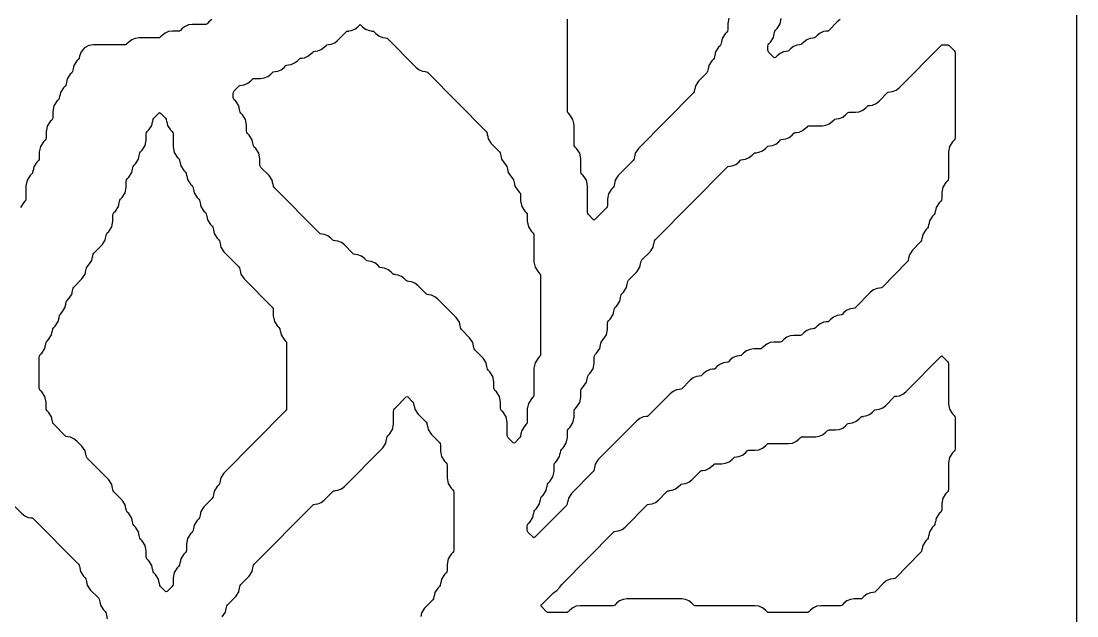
# Model space of a CAD drawing. Header units: millimetres. Extents: x 2 to 65, y 2 to 128.
# Drawn here: x 28.59 to 65.27, y 30.72 to 51.38 of the extents above; entities that cross this region are included whole.
import ezdxf

# ---------------------------------------------------------------- set-up
doc = ezdxf.new("R2010")
doc.units = ezdxf.units.MM
doc.layers.add('CUT', color=1, linetype='Continuous')

msp = doc.modelspace()

# ---------------------------------------------------------------- linework, layer by layer
at = {"layer": 'CUT'}
for points in [[(44.134, 2), (52.134, 2), (52.134, 5), (65.2679, 5), (65.2679, 125), (52.134, 125), (52.134, 128), (44.134, 128), (44.134, 125), (23.134, 125), (23.134, 128), (15.134, 128), (15.134, 125), (2, 125), (2, 5), (15.134, 5), (15.134, 2), (23.134, 2), (23.134, 5), (44.134, 5)], [(36.0439, 48.5926), (35.9905, 48.6466), (35.9651, 48.685), (35.9562, 48.7302), (35.9562, 48.8672), (35.9651, 48.9125), (35.9905, 48.9509), (36.1652, 49.1275), (36.1901, 49.1468), (36.2541, 49.1553), (36.2539, 49.1565), (36.3422, 49.1682), (36.4635, 49.2189), (36.5674, 49.2994), (36.6296, 49.3623), (36.6545, 49.3816), (36.6858, 49.3857), (36.9085, 49.3857), (37.0388, 49.403), (37.1601, 49.4537), (37.264, 49.5342), (37.3263, 49.5971), (37.3512, 49.6164), (37.4152, 49.6249), (37.415, 49.6261), (37.5033, 49.6378), (37.6246, 49.6885), (37.7285, 49.769), (37.7907, 49.8319), (37.8156, 49.8512), (37.8796, 49.8597), (37.8795, 49.8609), (37.9677, 49.8726), (38.089, 49.9233), (38.1929, 50.0038), (38.2551, 50.0667), (38.2801, 50.086), (38.3441, 50.0945), (38.3439, 50.0957), (38.4321, 50.1074), (38.5534, 50.1581), (38.6573, 50.2386), (38.7196, 50.3015), (38.7445, 50.3208), (38.8085, 50.3293), (38.8083, 50.3305), (38.8966, 50.3422), (39.0179, 50.3929), (39.1218, 50.4734), (39.184, 50.5363), (39.2089, 50.5556), (39.2729, 50.5641), (39.2728, 50.5653), (39.361, 50.577), (39.4823, 50.6277), (39.5862, 50.7082), (39.8807, 51.0059), (39.9056, 51.0252), (39.9696, 51.0337), (39.9694, 51.0349), (40.0577, 51.0466), (40.179, 51.0973), (40.2829, 51.1778), (40.3404, 51.236), (40.3683, 51.2564), (40.3962, 51.236), (40.4537, 51.1778), (40.5577, 51.0973), (40.679, 51.0466), (40.7672, 51.0349), (40.767, 51.0337), (40.831, 51.0252), (40.8559, 51.0059), (40.9182, 50.943), (41.0221, 50.8625), (41.1434, 50.8118), (41.2316, 50.8001), (41.2315, 50.7989), (41.2954, 50.7904), (41.3204, 50.7711), (42.3115, 49.769), (42.4154, 49.6885), (42.5367, 49.6378), (42.6249, 49.6261), (42.6248, 49.6249), (42.6888, 49.6164), (42.7137, 49.5971), (44.7461, 47.5421), (44.7715, 47.5037), (44.7899, 47.4105), (44.7936, 47.4112), (44.818, 47.288), (44.9249, 47.1264), (45.2105, 46.8377), (45.236, 46.7993), (45.2544, 46.7061), (45.2581, 46.7068), (45.2824, 46.5836), (45.3894, 46.422), (45.4427, 46.3681), (45.4682, 46.3297), (45.4866, 46.2365), (45.4903, 46.2372), (45.5146, 46.114), (45.6216, 45.9524), (45.6749, 45.8985), (45.7004, 45.8601), (45.7188, 45.7669), (45.7225, 45.7676), (45.7469, 45.6444), (45.8538, 45.4828), (45.9072, 45.4289), (45.9326, 45.3905), (45.9415, 45.3452), (45.9415, 45.13), (45.9791, 44.94), (46.086, 44.7784), (46.1394, 44.7245), (46.1648, 44.6861), (46.1738, 44.6408), (46.1738, 44.4256), (46.2113, 44.2356), (46.3183, 44.074), (46.3716, 44.0201), (46.397, 43.9817), (46.406, 43.9364), (46.406, 43.0168), (46.4435, 42.8267), (46.5505, 42.6652), (46.6038, 42.6113), (46.6293, 42.5728), (46.6382, 42.5276), (46.6382, 39.8078), (46.6293, 39.7626), (46.6038, 39.7241), (46.5505, 39.6702), (46.4435, 39.5087), (46.406, 39.3186), (46.406, 38.399), (46.397, 38.3538), (46.3716, 38.3153), (46.3183, 38.2614), (46.2113, 38.0999), (46.1738, 37.9098), (46.1738, 37.4598), (46.1648, 37.4146), (46.1394, 37.3761), (46.086, 37.3222), (45.9791, 37.1607), (45.9547, 37.0374), (45.951, 37.0382), (45.9326, 36.945), (45.9072, 36.9065), (45.7372, 36.7347), (45.7093, 36.7142), (45.6815, 36.7347), (45.5115, 36.9065), (45.486, 36.945), (45.4771, 36.9902), (45.4771, 37.4402), (45.4396, 37.6303), (45.3326, 37.7918), (45.2793, 37.8457), (45.2538, 37.8842), (45.2449, 37.9294), (45.2449, 38.1446), (45.2074, 38.3347), (45.1004, 38.4962), (45.0471, 38.5501), (45.0216, 38.5886), (45.0127, 38.6338), (45.0127, 38.849), (44.9751, 39.0391), (44.8682, 39.2006), (44.8148, 39.2545), (44.7894, 39.293), (44.771, 39.3862), (44.7673, 39.3854), (44.7429, 39.5087), (44.636, 39.6702), (44.3504, 39.9589), (44.3249, 39.9974), (44.3065, 40.0906), (44.3028, 40.0898), (44.2785, 40.2131), (44.1715, 40.3746), (43.886, 40.6633), (43.8605, 40.7018), (43.8421, 40.795), (43.8384, 40.7942), (43.814, 40.9175), (43.7071, 41.079), (43.0695, 41.7237), (42.9656, 41.8042), (42.8443, 41.8548), (42.756, 41.8665), (42.7562, 41.8678), (42.6922, 41.8763), (42.6673, 41.8956), (42.3728, 42.1933), (42.2689, 42.2738), (42.1476, 42.3244), (42.0594, 42.3361), (42.0596, 42.3374), (41.9956, 42.3459), (41.9706, 42.3652), (41.9084, 42.4281), (41.8045, 42.5086), (41.6832, 42.5592), (41.595, 42.5709), (41.5951, 42.5722), (41.5311, 42.5807), (41.5062, 42.6), (41.444, 42.6629), (41.34, 42.7434), (41.2187, 42.794), (41.1305, 42.8057), (41.1307, 42.807), (41.0667, 42.8155), (41.0418, 42.8348), (40.9795, 42.8977), (40.8756, 42.9782), (40.7543, 43.0288), (40.6661, 43.0405), (40.6662, 43.0418), (40.6023, 43.0503), (40.5773, 43.0696), (40.5151, 43.1325), (40.4112, 43.213), (40.2899, 43.2636), (40.2016, 43.2753), (40.2018, 43.2766), (40.1378, 43.2851), (40.1129, 43.3044), (39.8184, 43.6021), (39.7145, 43.6826), (39.5932, 43.7332), (39.505, 43.7449), (39.5052, 43.7462), (39.4412, 43.7547), (39.4162, 43.774), (39.354, 43.8369), (39.2501, 43.9174), (39.1288, 43.968), (39.0406, 43.9797), (39.0407, 43.981), (38.9767, 43.9895), (38.9518, 44.0088), (37.3839, 45.5942), (37.3584, 45.6326), (37.34, 45.7258), (37.3363, 45.7251), (37.3119, 45.8483), (37.205, 46.0098), (36.9194, 46.2986), (36.894, 46.337), (36.885, 46.3822), (36.885, 46.5974), (36.8475, 46.7875), (36.7405, 46.949), (36.6872, 47.003), (36.6617, 47.0414), (36.6433, 47.1346), (36.6396, 47.1339), (36.6153, 47.2571), (36.5083, 47.4186), (36.455, 47.4726), (36.4295, 47.511), (36.4206, 47.5562), (36.4206, 47.7715), (36.3831, 47.9615), (36.2761, 48.123), (36.2228, 48.177), (36.1973, 48.2154), (36.1789, 48.3086), (36.1752, 48.3079), (36.1508, 48.4311)], [(46.4149, 34.3548), (46.4404, 34.3933), (46.4937, 34.4472), (46.6007, 34.6087), (46.625, 34.732), (46.6287, 34.7312), (46.6471, 34.8244), (46.6726, 34.8629), (46.7259, 34.9168), (46.8329, 35.0783), (46.8572, 35.2016), (46.8609, 35.2008), (46.8793, 35.294), (46.9048, 35.3325), (46.9581, 35.3864), (47.0651, 35.5479), (47.1026, 35.738), (47.1026, 35.9532), (47.1116, 35.9984), (47.137, 36.0369), (47.1904, 36.0908), (47.2973, 36.2523), (47.3217, 36.3756), (47.3254, 36.3748), (47.3438, 36.468), (47.3692, 36.5065), (47.4226, 36.5604), (47.5295, 36.7219), (47.5671, 36.912), (47.5671, 37.1272), (47.576, 37.1724), (47.6015, 37.2109), (47.6548, 37.2648), (47.7618, 37.4263), (47.7993, 37.6164), (47.7993, 37.8316), (47.8082, 37.8768), (47.8337, 37.9153), (47.887, 37.9692), (47.994, 38.1307), (48.0315, 38.3208), (48.0315, 38.536), (48.0404, 38.5812), (48.0659, 38.6197), (48.1192, 38.6736), (48.2262, 38.8351), (48.2505, 38.9584), (48.2543, 38.9576), (48.2727, 39.0508), (48.2981, 39.0893), (48.3514, 39.1432), (48.4584, 39.3047), (48.4959, 39.4948), (48.4959, 39.71), (48.5049, 39.7552), (48.5303, 39.7937), (48.5837, 39.8476), (48.6906, 40.0091), (48.715, 40.1324), (48.7187, 40.1316), (48.7371, 40.2248), (48.7625, 40.2633), (48.8159, 40.3172), (48.9228, 40.4787), (48.9604, 40.6688), (48.9604, 40.884), (48.9693, 40.9292), (48.9948, 40.9677), (49.0481, 41.0216), (49.1551, 41.1831), (49.1794, 41.3064), (49.1831, 41.3056), (49.2015, 41.3988), (49.227, 41.4373), (49.2803, 41.4912), (49.3873, 41.6527), (49.4116, 41.776), (49.4153, 41.7753), (49.4337, 41.8684), (49.4592, 41.9069), (49.5125, 41.9608), (49.6195, 42.1223), (49.6438, 42.2456), (49.6476, 42.2449), (49.666, 42.338), (49.6914, 42.3765), (49.977, 42.6652), (50.0839, 42.8267), (50.1083, 42.95), (50.112, 42.9493), (50.1304, 43.0425), (50.1559, 43.0809), (50.4414, 43.3696), (50.5484, 43.5311), (50.5727, 43.6544), (50.5764, 43.6537), (50.5948, 43.7469), (50.6203, 43.7853), (53.1171, 46.3099), (53.142, 46.3292), (53.206, 46.3377), (53.2059, 46.3389), (53.2941, 46.3506), (53.4154, 46.4012), (53.5193, 46.4817), (53.5815, 46.5447), (53.6065, 46.564), (53.6705, 46.5725), (53.6703, 46.5737), (53.7585, 46.5854), (53.8798, 46.636), (53.9837, 46.7165), (54.046, 46.7795), (54.0709, 46.7988), (54.1349, 46.8073), (54.1347, 46.8085), (54.223, 46.8202), (54.3443, 46.8708), (54.4482, 46.9513), (54.5104, 47.0143), (54.5354, 47.0336), (54.5993, 47.0421), (54.5992, 47.0433), (54.6874, 47.055), (54.8087, 47.1056), (54.9126, 47.1861), (54.9748, 47.2491), (54.9998, 47.2684), (55.0638, 47.2769), (55.0636, 47.2781), (55.1518, 47.2898), (55.2731, 47.3404), (55.377, 47.4209), (55.4393, 47.4839), (55.4642, 47.5032), (55.5282, 47.5117), (55.528, 47.5129), (55.6163, 47.5246), (55.7376, 47.5752), (55.8415, 47.6557), (55.9037, 47.7187), (55.9287, 47.738), (55.9599, 47.7421), (56.4149, 47.7421), (56.5452, 47.7594), (56.6665, 47.8101), (56.7704, 47.8905), (56.8326, 47.9535), (56.8575, 47.9728), (56.9215, 47.9813), (56.9214, 47.9825), (57.0096, 47.9942), (57.1309, 48.0449), (57.2348, 48.1253), (57.297, 48.1883), (57.322, 48.2076), (57.3532, 48.2117), (57.5759, 48.2117), (57.7062, 48.229), (57.8275, 48.2797), (57.9314, 48.3601), (57.9937, 48.4231), (58.0186, 48.4424), (58.0826, 48.4509), (58.0824, 48.4521), (58.1707, 48.4638), (58.292, 48.5145), (58.3959, 48.5949), (58.6903, 48.8927), (58.7153, 48.912), (58.7793, 48.9205), (58.7791, 48.9217), (58.8673, 48.9334), (58.9886, 48.9841), (59.0925, 49.0645), (60.5481, 50.5363), (60.573, 50.5556), (60.6043, 50.5597), (60.7705, 50.5597), (60.8018, 50.5556), (60.8267, 50.5363), (61.0013, 50.3597), (61.0268, 50.3213), (61.0357, 50.2761), (61.0357, 47.3214), (61.0268, 47.2762), (61.0013, 47.2378), (60.948, 47.1838), (60.841, 47.0223), (60.8035, 46.8322), (60.8035, 45.9126), (60.7946, 45.8674), (60.7691, 45.829), (60.7158, 45.775), (60.6088, 45.6135), (60.5713, 45.4234), (60.5713, 45.2082), (60.5624, 45.163), (60.5369, 45.1246), (60.4836, 45.0706), (60.3766, 44.9091), (60.3523, 44.7859), (60.3485, 44.7866), (60.3301, 44.6934), (60.3047, 44.655), (60.2514, 44.601), (60.1444, 44.4395), (60.1201, 44.3163), (60.1163, 44.317), (60.0979, 44.2238), (60.0725, 44.1854), (60.0191, 44.1314), (59.9122, 43.9699), (59.8878, 43.8467), (59.8841, 43.8474), (59.8657, 43.7542), (59.8403, 43.7158), (59.5547, 43.427), (59.4477, 43.2655), (59.4234, 43.1423), (59.4197, 43.143), (59.4013, 43.0498), (59.3758, 43.0114), (58.5045, 42.1304), (58.4796, 42.1111), (58.4156, 42.1026), (58.4158, 42.1013), (58.3275, 42.0896), (58.2062, 42.039), (58.1023, 41.9585), (57.5757, 41.426), (57.5507, 41.4067), (57.4867, 41.3982), (57.4869, 41.3969), (57.3987, 41.3852), (57.2774, 41.3346), (57.1735, 41.2541), (57.1112, 41.1912), (57.0863, 41.1719), (57.0223, 41.1634), (57.0225, 41.1621), (56.9342, 41.1504), (56.8129, 41.0998), (56.709, 41.0193), (56.6468, 40.9564), (56.6219, 40.9371), (56.5579, 40.9286), (56.558, 40.9273), (56.4698, 40.9156), (56.3485, 40.865), (56.2446, 40.7845), (56.1824, 40.7216), (56.1574, 40.7023), (56.0934, 40.6938), (56.0936, 40.6925), (56.0054, 40.6808), (55.8841, 40.6302), (55.7802, 40.5497), (55.7179, 40.4868), (55.693, 40.4675), (55.6617, 40.4633), (55.439, 40.4633), (55.3087, 40.446), (55.1874, 40.3954), (55.0835, 40.3149), (55.0213, 40.252), (54.9963, 40.2327), (54.9651, 40.2285), (54.7423, 40.2285), (54.612, 40.2112), (54.4908, 40.1606), (54.3868, 40.0801), (54.3246, 40.0172), (54.2997, 39.9979), (54.2684, 39.9937), (54.0457, 39.9937), (53.9154, 39.9764), (53.7941, 39.9258), (53.6902, 39.8453), (53.628, 39.7824), (53.603, 39.7631), (53.539, 39.7546), (53.5392, 39.7533), (53.451, 39.7416), (53.3297, 39.691), (53.2258, 39.6105), (53.1635, 39.5476), (53.1386, 39.5283), (53.0746, 39.5198), (53.0748, 39.5185), (52.9865, 39.5068), (52.8652, 39.4562), (52.7613, 39.3757), (52.6991, 39.3128), (52.6741, 39.2935), (52.6102, 39.285), (52.6103, 39.2837), (52.5221, 39.272), (52.4008, 39.2214), (52.2969, 39.1409), (52.2346, 39.078), (52.2097, 39.0587), (52.1457, 39.0502), (52.1459, 39.0489), (52.0576, 39.0372), (51.9364, 38.9866), (51.8324, 38.9061), (51.538, 38.6084), (51.5131, 38.5891), (51.4491, 38.5806), (51.4492, 38.5793), (51.361, 38.5676), (51.2397, 38.517), (51.1358, 38.4365), (50.3769, 37.6692), (50.352, 37.6498), (50.288, 37.6414), (50.2881, 37.6401), (50.1999, 37.6284), (50.0786, 37.5778), (49.9747, 37.4973), (48.6404, 36.1482), (48.5335, 35.9867), (48.5091, 35.8634), (48.5054, 35.8642), (48.487, 35.771), (48.4616, 35.7325), (47.7116, 34.9742), (47.6046, 34.8127), (47.5803, 34.6894), (47.5765, 34.6902), (47.5581, 34.597), (47.5327, 34.5585), (46.4338, 33.4475), (46.406, 33.427), (46.3781, 33.4475), (46.2081, 33.6193), (46.1827, 33.6578), (46.1738, 33.703), (46.1738, 33.84), (46.1827, 33.8852), (46.2081, 33.9237), (46.2615, 33.9776), (46.3684, 34.1391), (46.3928, 34.2624), (46.3965, 34.2616)], [(29.463, 40.2248), (29.4884, 40.2633), (29.5418, 40.3172), (29.6487, 40.4787), (29.6731, 40.602), (29.6768, 40.6012), (29.6952, 40.6944), (29.7206, 40.7329), (29.774, 40.7868), (29.8809, 40.9483), (29.9053, 41.0716), (29.909, 41.0708), (29.9274, 41.164), (29.9529, 41.2025), (30.0062, 41.2564), (30.1132, 41.4179), (30.1375, 41.5412), (30.1412, 41.5404), (30.1596, 41.6336), (30.1851, 41.6721), (30.2384, 41.726), (30.3454, 41.8875), (30.3697, 42.0108), (30.3734, 42.0101), (30.3918, 42.1032), (30.4173, 42.1417), (30.7029, 42.4304), (30.8098, 42.5919), (30.8342, 42.7152), (30.8379, 42.7145), (30.8563, 42.8077), (30.8817, 42.8461), (30.9351, 42.9), (31.042, 43.0615), (31.0664, 43.1848), (31.0701, 43.1841), (31.0885, 43.2773), (31.114, 43.3157), (31.3995, 43.6044), (31.5065, 43.7659), (31.5308, 43.8892), (31.5345, 43.8885), (31.5529, 43.9817), (31.5784, 44.0201), (31.6317, 44.074), (31.7387, 44.2356), (31.7762, 44.4256), (31.7762, 44.6408), (31.7852, 44.6861), (31.8106, 44.7245), (31.8639, 44.7784), (31.9709, 44.94), (31.9953, 45.0632), (31.999, 45.0625), (32.0174, 45.1557), (32.0428, 45.1941), (32.0962, 45.248), (32.2031, 45.4096), (32.2407, 45.5996), (32.2407, 45.8148), (32.2496, 45.8601), (32.275, 45.8985), (32.3284, 45.9524), (32.4354, 46.114), (32.4597, 46.2372), (32.4634, 46.2365), (32.4818, 46.3297), (32.5073, 46.3681), (32.5606, 46.422), (32.6676, 46.5836), (32.6919, 46.7068), (32.6956, 46.7061), (32.714, 46.7993), (32.7395, 46.8377), (32.7928, 46.8916), (32.8998, 47.0532), (32.9373, 47.2432), (32.9373, 47.4584), (32.9463, 47.5037), (32.9717, 47.5421), (33.025, 47.596), (33.132, 47.7576), (33.1563, 47.8808), (33.1601, 47.8801), (33.1785, 47.9733), (33.2039, 48.0117), (33.3739, 48.1836), (33.4018, 48.204), (33.4296, 48.1836), (33.5996, 48.0117), (33.625, 47.9733), (33.6434, 47.8801), (33.6472, 47.8808), (33.6715, 47.7576), (33.7785, 47.596), (33.8318, 47.5421), (33.8573, 47.5037), (33.8662, 47.4584), (33.8662, 47.0084), (33.9037, 46.8184), (34.0107, 46.6568), (34.064, 46.6029), (34.0895, 46.5645), (34.1079, 46.4713), (34.1116, 46.472), (34.1359, 46.3488), (34.2429, 46.1872), (34.2962, 46.1333), (34.3217, 46.0949), (34.3401, 46.0017), (34.3438, 46.0024), (34.3682, 45.8792), (34.4751, 45.7176), (34.5285, 45.6637), (34.5539, 45.6253), (34.5723, 45.5321), (34.576, 45.5328), (34.6004, 45.4096), (34.7073, 45.248), (34.7607, 45.1941), (34.7861, 45.1557), (34.8045, 45.0625), (34.8083, 45.0632), (34.8326, 44.94), (34.9396, 44.7784), (34.9929, 44.7245), (35.0184, 44.6861), (35.0368, 44.5929), (35.0405, 44.5936), (35.0648, 44.4704), (35.1718, 44.3088), (35.2251, 44.2549), (35.2506, 44.2165), (35.269, 44.1233), (35.2727, 44.124), (35.297, 44.0008), (35.404, 43.8392), (35.4573, 43.7853), (35.4828, 43.7469), (35.5012, 43.6537), (35.5049, 43.6544), (35.5293, 43.5311), (35.6362, 43.3696), (36.154, 42.8461), (36.1794, 42.8077), (36.1978, 42.7145), (36.2016, 42.7152), (36.2259, 42.5919), (36.3329, 42.4304), (37.3151, 41.4373), (37.3405, 41.3988), (37.3495, 41.3536), (37.3495, 41.1384), (37.387, 40.9483), (37.494, 40.7868), (37.5473, 40.7329), (37.5728, 40.6944), (37.5912, 40.6012), (37.5949, 40.602), (37.6192, 40.4787), (37.7262, 40.3172), (37.7795, 40.2633), (37.805, 40.2248), (37.8139, 40.1796), (37.8139, 37.9294), (37.805, 37.8842), (37.7795, 37.8457), (35.6362, 35.6786), (35.5293, 35.5171), (35.5049, 35.3938), (35.5012, 35.3946), (35.4828, 35.3014), (35.4573, 35.2629), (35.404, 35.209), (35.297, 35.0475), (35.2727, 34.9242), (35.269, 34.925), (35.2506, 34.8318), (35.2251, 34.7933), (34.9396, 34.5046), (34.8326, 34.3431), (34.8083, 34.2198), (34.8045, 34.2206), (34.7861, 34.1274), (34.7607, 34.0889), (34.7073, 34.035), (34.6004, 33.8735), (34.576, 33.7502), (34.5723, 33.751), (34.5539, 33.6578), (34.5285, 33.6193), (34.4751, 33.5654), (34.3682, 33.4039), (34.3306, 33.2138), (34.3306, 32.9986), (34.3217, 32.9534), (34.2962, 32.9149), (34.2429, 32.861), (34.1359, 32.6995), (34.1116, 32.5762), (34.1079, 32.577), (34.0895, 32.4838), (34.064, 32.4453), (34.0107, 32.3914), (33.9037, 32.2299), (33.8662, 32.0398), (33.8662, 31.8246), (33.8573, 31.7794), (33.8318, 31.7409), (33.6618, 31.5691), (33.634, 31.5486), (33.6061, 31.5691), (33.4361, 31.7409), (33.4107, 31.7794), (33.3923, 31.8725), (33.3886, 31.8718), (33.3642, 31.9951), (33.2573, 32.1566), (33.2039, 32.2105), (33.1785, 32.249), (33.1601, 32.3422), (33.1563, 32.3414), (33.132, 32.4647), (33.025, 32.6262), (32.9717, 32.6801), (32.9463, 32.7186), (32.9373, 32.7638), (32.9373, 32.979), (32.8998, 33.1691), (32.7928, 33.3306), (32.7395, 33.3845), (32.714, 33.423), (32.6956, 33.5162), (32.6919, 33.5154), (32.6676, 33.6387), (32.5606, 33.8002), (32.5073, 33.8541), (32.4818, 33.8926), (32.4634, 33.9858), (32.4597, 33.985), (32.4354, 34.1083), (32.3284, 34.2698), (32.275, 34.3237), (32.2496, 34.3622), (32.2312, 34.4554), (32.2275, 34.4546), (32.2031, 34.5779), (32.0962, 34.7394), (31.8106, 35.0281), (31.7852, 35.0666), (31.7668, 35.1598), (31.763, 35.159), (31.7387, 35.2823), (31.6317, 35.4438), (30.8817, 36.2021), (30.8563, 36.2406), (30.8379, 36.3338), (30.8342, 36.333), (30.8098, 36.4563), (30.7029, 36.6178), (30.5297, 36.7929), (30.4258, 36.8734), (30.3045, 36.924), (30.2163, 36.9357), (30.2164, 36.937), (30.1524, 36.9454), (30.1275, 36.9648), (29.7206, 37.3761), (29.6952, 37.4146), (29.6768, 37.5078), (29.6731, 37.507), (29.6487, 37.6303), (29.5418, 37.7918), (29.4884, 37.8457), (29.463, 37.8842), (29.454, 37.9294), (29.454, 38.1446), (29.4165, 38.3347), (29.3095, 38.4962), (29.2562, 38.5501), (29.2308, 38.5886), (29.2218, 38.6338), (29.2218, 39.71), (29.2308, 39.7552), (29.2562, 39.7937), (29.3095, 39.8476), (29.4165, 40.0091), (29.4409, 40.1324), (29.4446, 40.1316)], [(47.0794, 31.5174), (47.1321, 31.5582), (47.2057, 31.6026), (47.304, 31.712), (47.3692, 31.8104), (49.1694, 33.6306), (49.1943, 33.6499), (49.2583, 33.6584), (49.2582, 33.6597), (49.3464, 33.6714), (49.4677, 33.722), (49.5716, 33.8025), (50.3305, 34.5698), (50.3554, 34.5891), (50.4194, 34.5976), (50.4192, 34.5989), (50.5075, 34.6106), (50.6288, 34.6612), (50.7327, 34.7417), (51.0271, 35.0394), (51.0521, 35.0587), (51.1161, 35.0672), (51.1159, 35.0685), (51.2041, 35.0802), (51.3254, 35.1308), (51.4293, 35.2113), (51.4916, 35.2742), (51.5165, 35.2935), (51.5805, 35.302), (51.5803, 35.3033), (51.6686, 35.315), (51.7899, 35.3656), (51.8938, 35.4461), (52.1882, 35.7438), (52.2132, 35.7631), (52.2772, 35.7716), (52.277, 35.7729), (52.3652, 35.7846), (52.4865, 35.8352), (52.5904, 35.9157), (52.6527, 35.9786), (52.6776, 35.998), (52.7089, 36.0021), (52.9316, 36.0021), (53.0619, 36.0194), (53.1832, 36.07), (53.2871, 36.1505), (53.3493, 36.2134), (53.3743, 36.2328), (53.4382, 36.2412), (53.4381, 36.2425), (53.5263, 36.2542), (53.6476, 36.3048), (53.7515, 36.3853), (53.8138, 36.4482), (53.8387, 36.4676), (53.87, 36.4717), (54.0927, 36.4717), (54.223, 36.489), (54.3443, 36.5396), (54.4482, 36.6201), (54.5104, 36.683), (54.5354, 36.7024), (54.5666, 36.7065), (55.2538, 36.7065), (55.3841, 36.7238), (55.5054, 36.7744), (55.6093, 36.8549), (55.6715, 36.9178), (55.6964, 36.9372), (55.7277, 36.9413), (56.1826, 36.9413), (56.3129, 36.9586), (56.4342, 37.0092), (56.5381, 37.0897), (56.6004, 37.1526), (56.6253, 37.172), (56.6566, 37.1761), (56.8793, 37.1761), (57.0096, 37.1934), (57.1309, 37.244), (57.2348, 37.3245), (57.297, 37.3874), (57.322, 37.4068), (57.386, 37.4152), (57.3858, 37.4165), (57.474, 37.4282), (57.5953, 37.4788), (57.6992, 37.5593), (57.7615, 37.6222), (57.7864, 37.6416), (57.8504, 37.65), (57.8502, 37.6513), (57.9385, 37.663), (58.0598, 37.7136), (58.1637, 37.7941), (58.2259, 37.857), (58.2508, 37.8764), (58.3148, 37.8848), (58.3147, 37.8861), (58.4029, 37.8978), (58.5242, 37.9484), (58.6281, 38.0289), (58.9226, 38.3266), (58.9475, 38.346), (59.0115, 38.3544), (59.0113, 38.3557), (59.0996, 38.3674), (59.2209, 38.418), (59.3248, 38.4985), (60.5434, 39.7307), (60.5713, 39.7512), (60.5992, 39.7307), (60.7691, 39.5589), (60.7946, 39.5204), (60.8035, 39.4752), (60.8035, 38.086), (60.841, 37.8959), (60.948, 37.7344), (61.0013, 37.6805), (61.0268, 37.642), (61.0357, 37.5968), (61.0357, 36.5206), (61.0268, 36.4754), (61.0013, 36.4369), (60.948, 36.383), (60.841, 36.2215), (60.8035, 36.0314), (60.8035, 35.1118), (60.7946, 35.0666), (60.7691, 35.0281), (60.7158, 34.9742), (60.6088, 34.8127), (60.5713, 34.6226), (60.5713, 34.4074), (60.5624, 34.3622), (60.5369, 34.3237), (60.4836, 34.2698), (60.3766, 34.1083), (60.3523, 33.985), (60.3485, 33.9858), (60.3301, 33.8926), (60.3047, 33.8541), (60.2514, 33.8002), (60.1444, 33.6387), (60.1201, 33.5154), (60.1163, 33.5162), (60.0979, 33.423), (60.0725, 33.3845), (60.0191, 33.3306), (59.9122, 33.1691), (59.8878, 33.0458), (59.8841, 33.0466), (59.8657, 32.9534), (59.8403, 32.9149), (58.969, 32.0339), (58.944, 32.0146), (58.88, 32.0061), (58.8802, 32.0049), (58.792, 31.9932), (58.6707, 31.9426), (58.5668, 31.8621), (58.2723, 31.5643), (58.2474, 31.545), (58.1834, 31.5365), (58.1836, 31.5353), (58.0953, 31.5236), (57.974, 31.473), (57.8701, 31.3925), (57.8079, 31.3295), (57.7829, 31.3102), (57.7517, 31.3061), (57.529, 31.3061), (57.3987, 31.2888), (57.2774, 31.2382), (57.1735, 31.1577), (57.1112, 31.0947), (57.0863, 31.0754), (57.055, 31.0713), (56.3679, 31.0713), (56.2376, 31.054), (56.1163, 31.0034), (56.0124, 30.9229), (55.9501, 30.8599), (55.9252, 30.8406), (55.8939, 30.8365), (54.5666, 30.8365), (54.5354, 30.8406), (54.5104, 30.8599), (54.4482, 30.9229), (54.3443, 31.0034), (54.223, 31.054), (54.0927, 31.0713), (52.0122, 31.0713), (51.9809, 31.0754), (51.956, 31.0947), (51.8938, 31.1577), (51.7899, 31.2382), (51.6686, 31.2888), (51.5383, 31.3061), (49.6335, 31.3061), (49.5032, 31.2888), (49.382, 31.2382), (49.278, 31.1577), (49.2158, 31.0947), (49.1909, 31.0754), (49.1596, 31.0713), (48.008, 31.0713), (47.8777, 31.054), (47.7564, 31.0034), (47.6525, 30.9229), (47.5903, 30.8599), (47.5653, 30.8406), (47.5341, 30.8365), (46.9034, 30.8365), (46.8721, 30.8406), (46.8472, 30.8599), (46.6657, 31.0435), (46.6457, 31.0713), (46.6657, 31.0991)]]:
    msp.add_lwpolyline(points, close=True, dxfattribs=at)
for points in [[(35.2166, 51.431), (35.1127, 51.3505), (35.0505, 51.2876), (35.0256, 51.2683), (34.9943, 51.2642), (34.5394, 51.2642), (34.4091, 51.2469), (34.2878, 51.1962), (34.1839, 51.1157), (34.1216, 51.0528), (34.0967, 51.0335), (34.0654, 51.0294), (33.8427, 51.0294), (33.7124, 51.0121), (33.5911, 50.9614), (33.4872, 50.8809), (33.425, 50.818), (33.4, 50.7987), (33.3688, 50.7945), (32.6816, 50.7945), (32.5513, 50.7773), (32.43, 50.7266), (32.3261, 50.6461), (32.2639, 50.5832), (32.2389, 50.5639), (32.2077, 50.5597), (31.1091, 50.5597), (30.9405, 50.5305), (30.7917, 50.446), (30.68, 50.3164), (30.6186, 50.1566), (30.6062, 50.0938), (30.5808, 50.0554), (30.5274, 50.0014), (30.4205, 49.8399), (30.3961, 49.7167), (30.3924, 49.7174), (30.374, 49.6242), (30.3485, 49.5858), (30.2952, 49.5318), (30.1882, 49.3703), (30.1639, 49.2471), (30.1602, 49.2478), (30.1418, 49.1546), (30.1163, 49.1162), (30.063, 49.0622), (29.956, 48.9007), (29.9317, 48.7775), (29.928, 48.7782), (29.9096, 48.685), (29.8841, 48.6466), (29.8308, 48.5926), (29.7238, 48.4311), (29.6863, 48.2411), (29.6863, 48.0258), (29.6773, 47.9806), (29.6519, 47.9422), (29.5985, 47.8882), (29.4916, 47.7267), (29.454, 47.5366), (29.454, 47.3214), (29.4451, 47.2762), (29.4197, 47.2378), (29.3663, 47.1838), (29.2594, 47.0223), (29.2218, 46.8322), (29.2218, 46.617), (29.2129, 46.5718), (29.1874, 46.5334), (29.1341, 46.4794), (29.0271, 46.3179), (29.0028, 46.1947), (28.9991, 46.1954), (28.9807, 46.1022), (28.9552, 46.0638), (28.9019, 46.0098), (28.7949, 45.8483), (28.7574, 45.6582), (28.7574, 45.2082), (28.7485, 45.163), (28.723, 45.1246), (28.6697, 45.0706), (28.5627, 44.9091)], [(53.1778, 51.4835), (53.1403, 51.2935), (53.1403, 51.0782), (53.1314, 51.033), (53.1059, 50.9946), (53.0526, 50.9407), (52.9456, 50.7791), (52.9213, 50.6559), (52.9176, 50.6566), (52.8992, 50.5634), (52.8737, 50.525), (52.8204, 50.4711), (52.7134, 50.3095), (52.6891, 50.1863), (52.6853, 50.187), (52.6669, 50.0938), (52.6415, 50.0554), (52.5882, 50.0014), (52.4812, 49.8399), (52.4569, 49.7167), (52.4531, 49.7174), (52.4347, 49.6242), (52.4093, 49.5858), (52.1237, 49.297), (52.0168, 49.1355), (51.9924, 49.0123), (51.9887, 49.013), (51.9703, 48.9198), (51.9448, 48.8814), (50.0338, 46.949), (49.9268, 46.7875), (49.9024, 46.6643), (49.8987, 46.665), (49.8803, 46.5718), (49.8549, 46.5334), (49.3371, 46.0098), (49.2301, 45.8483), (49.2058, 45.7251), (49.2021, 45.7258), (49.1837, 45.6326), (49.1582, 45.5942), (49.1049, 45.5402), (48.9979, 45.3787), (48.9604, 45.1886), (48.9604, 44.9734), (48.9514, 44.9282), (48.926, 44.8898), (48.5238, 44.4831), (48.4959, 44.4627), (48.4681, 44.4831), (48.2981, 44.655), (48.2727, 44.6934), (48.2637, 44.7386), (48.2637, 45.6582), (48.2262, 45.8483), (48.1192, 46.0098), (48.0659, 46.0638), (48.0404, 46.1022), (48.0315, 46.1474), (48.0315, 46.5974), (47.994, 46.7875), (47.887, 46.949), (47.8337, 47.003), (47.8082, 47.0414), (47.7993, 47.0866), (47.7993, 47.7715), (47.7618, 47.9615), (47.6548, 48.123), (47.6015, 48.177), (47.576, 48.2154), (47.5671, 48.2606), (47.5671, 51.4501)], [(57.0452, 51.431), (56.9412, 51.3505), (56.6468, 51.0528), (56.6219, 51.0335), (56.5579, 51.025), (56.558, 51.0238), (56.4698, 51.0121), (56.3485, 50.9614), (56.2446, 50.8809), (56.1824, 50.818), (56.1574, 50.7987), (56.0934, 50.7902), (56.0936, 50.789), (56.0054, 50.7773), (55.8841, 50.7266), (55.7802, 50.6461), (55.7179, 50.5832), (55.693, 50.5639), (55.629, 50.5554), (55.6292, 50.5542), (55.5409, 50.5425), (55.4196, 50.4918), (55.3157, 50.4113), (55.2535, 50.3484), (55.2285, 50.3291), (55.1646, 50.3206), (55.1647, 50.3194), (55.0765, 50.3077), (54.9552, 50.257), (54.8513, 50.1765), (54.7937, 50.1183), (54.7658, 50.0979), (54.738, 50.1183), (54.568, 50.2902), (54.5426, 50.3286), (54.5336, 50.3738), (54.5336, 50.5109), (54.5426, 50.5561), (54.568, 50.5945), (54.6213, 50.6484), (54.7283, 50.81), (54.7526, 50.9332), (54.7564, 50.9325), (54.7748, 51.0257), (54.8002, 51.0641), (54.8536, 51.118), (54.9605, 51.2796), (54.9981, 51.4696)], [(35.5794, 30.6904), (35.6864, 30.8519), (35.7107, 30.9751), (35.7145, 30.9744), (35.7329, 31.0676), (35.7583, 31.106), (36.0439, 31.3948), (36.1508, 31.5563), (36.1752, 31.6795), (36.1789, 31.6788), (36.1973, 31.772), (36.2228, 31.8104), (36.5083, 32.0992), (36.6153, 32.2607), (36.6396, 32.384), (36.6433, 32.3832), (36.6617, 32.4764), (36.6872, 32.5148), (38.7196, 34.5698), (38.7445, 34.5891), (38.8085, 34.5976), (38.8083, 34.5989), (38.8966, 34.6106), (39.0179, 34.6612), (39.1218, 34.7417), (39.4162, 35.0394), (39.4412, 35.0587), (39.5052, 35.0672), (39.505, 35.0685), (39.5932, 35.0802), (39.7145, 35.1308), (39.8184, 35.2113), (41.1527, 36.5604), (41.2596, 36.7219), (41.284, 36.8452), (41.2877, 36.8444), (41.3061, 36.9376), (41.3316, 36.9761), (41.3849, 37.03), (41.4919, 37.1915), (41.5294, 37.3816), (41.5294, 37.8316), (41.5383, 37.8768), (41.5638, 37.9153), (41.966, 38.3219), (41.9938, 38.3424), (42.0217, 38.3219), (42.1917, 38.1501), (42.2171, 38.1116), (42.2355, 38.0184), (42.2392, 38.0192), (42.2636, 37.8959), (42.3705, 37.7344), (42.6561, 37.4457), (42.6816, 37.4072), (42.7, 37.314), (42.7037, 37.3148), (42.728, 37.1915), (42.835, 37.03), (43.1205, 36.7413), (43.146, 36.7028), (43.1549, 36.6576), (43.1549, 36.4424), (43.1925, 36.2523), (43.2994, 36.0908), (43.3528, 36.0369), (43.3782, 35.9984), (43.3871, 35.9532), (43.3871, 35.5032), (43.4247, 35.3131), (43.5316, 35.1516), (43.585, 35.0977), (43.6104, 35.0592), (43.6194, 35.014), (43.6194, 32.9986), (43.6104, 32.9534), (43.585, 32.9149), (43.5316, 32.861), (43.4247, 32.6995), (43.3871, 32.5094), (43.3871, 32.2942), (43.3782, 32.249), (43.3528, 32.2105), (43.2994, 32.1566), (43.1925, 31.9951), (43.1681, 31.8718), (43.1644, 31.8725), (43.146, 31.7794), (43.1205, 31.7409), (43.0672, 31.687), (42.9602, 31.5255), (42.9359, 31.4022), (42.9322, 31.4029), (42.9138, 31.3098), (42.8883, 31.2713), (42.6028, 30.9826), (42.4958, 30.8211), (42.4715, 30.6978)], [(28.0839, 34.8046), (28.6106, 34.2721), (28.7145, 34.1916), (28.8358, 34.141), (28.9241, 34.1293), (28.9239, 34.128), (28.9879, 34.1195), (29.0128, 34.1002), (30.5808, 32.5148), (30.6062, 32.4764), (30.6246, 32.3832), (30.6283, 32.384), (30.6527, 32.2607), (30.7596, 32.0992), (30.813, 32.0452), (30.8384, 32.0068), (30.8568, 31.9136), (30.8606, 31.9144), (30.8849, 31.7911), (30.9919, 31.6296), (31.2774, 31.3408), (31.3029, 31.3024), (31.3213, 31.2092), (31.325, 31.2099), (31.3493, 31.0867), (31.4563, 30.9252), (31.5096, 30.8712), (31.5351, 30.8328), (31.5535, 30.7396), (31.5572, 30.7403), (31.5815, 30.6171)]]:
    msp.add_lwpolyline(points, dxfattribs=at)

doc.saveas('drawing.dxf')
